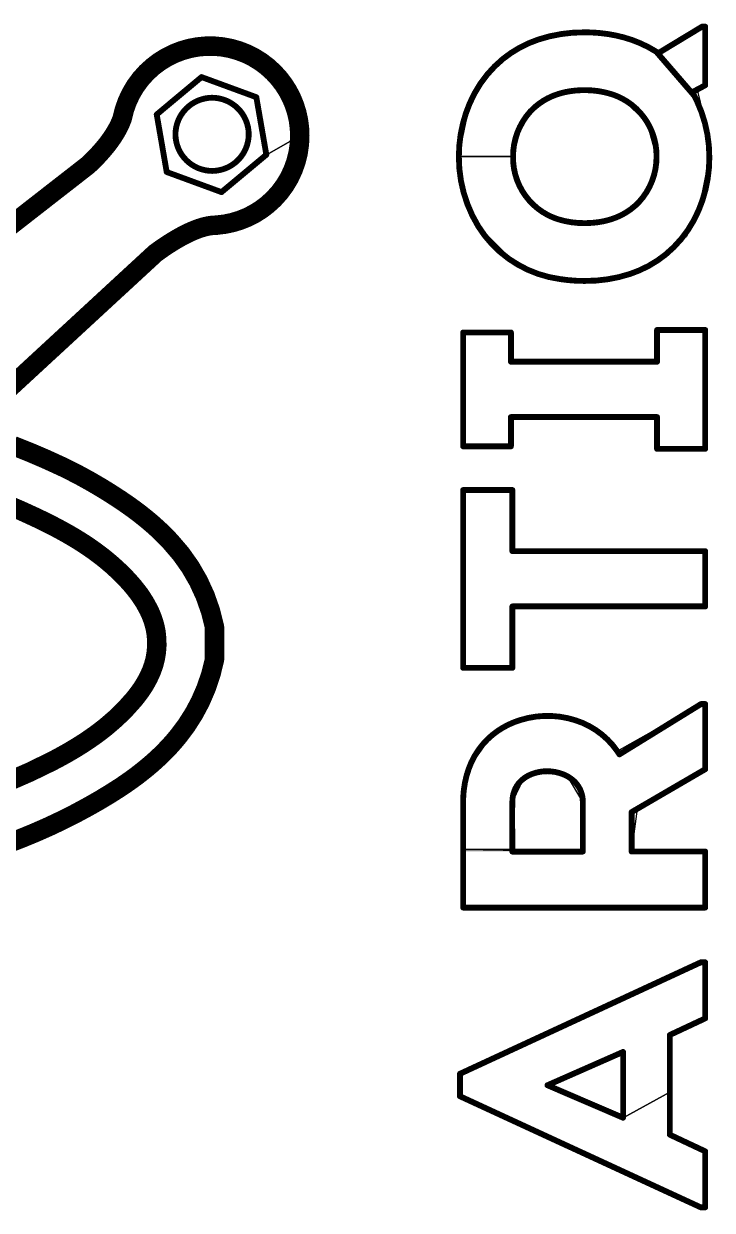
# Model space of a CAD drawing. Header units: millimetres. Extents: x 34 to 168, y 52 to 76.
# Drawn here: x 44.52 to 48.06, y 62.39 to 68.48 of the extents above; entities that cross this region are included whole.
import ezdxf

# ---------------------------------------------------------------- set-up
doc = ezdxf.new("R2010")
doc.units = ezdxf.units.MM
doc.layers.add('TopOverlay', color=2, linetype='Continuous')

msp = doc.modelspace()

# ---------------------------------------------------------------- linework, layer by layer
at = {"layer": 'TopOverlay'}
for p, q in [((47.7743, 68.3354), (48.0255, 68.4642)), ((48.0255, 68.4642), (48.0255, 68.163)), ((45.1877, 68.2584), (45.593, 68.3768)), ((45.593, 68.3768), (45.7454, 68.2498)), ((46.9866, 68.2988), (47.168, 68.3981)), ((47.168, 68.3981), (47.4055, 68.431)), ((47.4055, 68.431), (47.488, 68.431)), ((47.488, 68.431), (47.6032, 68.4098)), ((47.6032, 68.4098), (47.7743, 68.3354)), ((45.1358, 68.1736), (45.1877, 68.2584)), ((46.8876, 68.1998), (46.9866, 68.2988)), ((45.4377, 68.2053), (45.2075, 68.0132)), ((45.7193, 68.102), (45.4377, 68.2053)), ((45.7454, 68.2498), (45.8362, 68.198)), ((45.8362, 68.198), (45.9425, 67.9042)), ((46.8155, 68.0701), (46.8876, 68.1998)), ((45.0171, 67.9611), (45.1358, 68.1736)), ((47.4055, 68.1381), (47.2704, 68.1184)), ((47.5975, 68.0954), (47.4055, 68.1381)), ((48.0255, 68.163), (47.987, 68.1267)), ((45.385, 68.0706), (45.3322, 68.0179)), ((45.454, 68.0992), (45.385, 68.0706)), ((45.4913, 68.0992), (45.454, 68.0992)), ((45.493, 68.0992), (45.4913, 68.0992)), ((45.5303, 68.0992), (45.493, 68.0992)), ((45.493, 68.0992), (45.493, 68.0992)), ((45.5991, 68.0707), (45.5303, 68.0992)), ((45.6518, 68.018), (45.5991, 68.0707)), ((45.7707, 67.8064), (45.7193, 68.102)), ((46.7598, 67.7966), (46.8155, 68.0701)), ((47.2704, 68.1184), (47.1273, 68.029)), ((47.7266, 67.9704), (47.5975, 68.0954)), ((47.987, 68.1267), (48.0568, 67.8412)), ((45.2075, 68.0132), (45.2588, 67.7177)), ((45.3322, 68.0179), (45.3037, 67.9489)), ((45.6803, 67.9491), (45.6518, 68.018)), ((47.1273, 68.029), (47.0689, 67.9169)), ((44.8792, 67.7765), (45.0171, 67.9611)), ((45.3037, 67.9489), (45.3037, 67.9116)), ((45.6803, 67.9119), (45.6803, 67.9491)), ((47.7754, 67.7966), (47.7266, 67.9704)), ((45.3037, 67.9116), (45.3037, 67.9116)), ((45.3037, 67.9116), (45.3037, 67.9104)), ((45.3037, 67.9104), (45.3037, 67.8732)), ((45.6803, 67.9107), (45.6803, 67.9119)), ((45.6803, 67.8734), (45.6803, 67.9107)), ((45.6803, 67.9107), (45.6803, 67.9107)), ((45.9425, 67.9042), (45.7707, 67.8064)), ((45.7707, 67.8064), (45.9425, 67.9042)), ((45.9425, 67.9042), (45.9232, 67.691)), ((47.0689, 67.9169), (47.0383, 67.7966)), ((45.3037, 67.8732), (45.3322, 67.8043)), ((45.6518, 67.8045), (45.6803, 67.8734)), ((48.0568, 67.8412), (47.9916, 67.5206)), ((42.7778, 66.1505), (44.8792, 67.7765)), ((45.3322, 67.8043), (45.3849, 67.7517)), ((45.5403, 67.6144), (45.7707, 67.8064)), ((45.599, 67.7517), (45.6518, 67.8045)), ((46.7868, 67.6148), (46.7598, 67.7966)), ((46.7598, 67.7966), (47.0383, 67.7966)), ((47.0383, 67.7966), (46.7598, 67.7966)), ((47.0383, 67.7966), (47.0689, 67.6656)), ((47.752, 67.6656), (47.7754, 67.7966)), ((45.2588, 67.7177), (45.5403, 67.6144)), ((45.3849, 67.7517), (45.4537, 67.7232)), ((45.4537, 67.7232), (45.4909, 67.7232)), ((45.4909, 67.7232), (45.4909, 67.7232)), ((45.4909, 67.7232), (45.4928, 67.7232)), ((45.4928, 67.7232), (45.5301, 67.7232)), ((45.5301, 67.7232), (45.599, 67.7517)), ((45.9232, 67.691), (45.776, 67.5495)), ((47.0689, 67.6656), (47.117, 67.564)), ((47.6858, 67.5642), (47.752, 67.6656)), ((46.8593, 67.4391), (46.7868, 67.6148)), ((45.776, 67.5495), (45.5166, 67.445)), ((47.117, 67.564), (47.2704, 67.4748)), ((47.5415, 67.4748), (47.6858, 67.5642)), ((47.2704, 67.4748), (47.4776, 67.4602)), ((47.4776, 67.4602), (47.5415, 67.4748)), ((47.9916, 67.5206), (47.9298, 67.3862)), ((45.5166, 67.445), (45.3262, 67.3823)), ((47.0154, 67.2846), (46.8593, 67.4391)), ((45.3262, 67.3823), (45.2, 67.3)), ((47.9298, 67.3862), (47.8216, 67.2935)), ((45.2, 67.3), (43.1289, 65.2777)), ((47.1424, 67.2084), (47.0154, 67.2846)), ((47.8216, 67.2935), (47.6407, 67.1942)), ((47.2845, 67.1629), (47.1424, 67.2084)), ((47.4055, 67.1582), (47.2845, 67.1629)), ((47.6407, 67.1942), (47.4055, 67.1582)), ((47.0273, 66.8936), (46.7819, 66.8936)), ((46.7819, 66.8936), (46.7819, 66.3087)), ((47.0273, 66.7432), (47.0273, 66.8936)), ((48.0255, 66.9064), (47.7781, 66.9064)), ((47.7781, 66.9064), (47.7781, 66.7432)), ((48.0255, 66.2958), (48.0255, 66.9064)), ((47.7781, 66.7432), (47.0273, 66.7432)), ((47.0273, 66.3087), (47.0273, 66.4591)), ((47.0273, 66.4591), (47.7781, 66.4591)), ((47.7781, 66.4591), (47.7781, 66.2958)), ((44.4044, 66.3368), (44.9946, 66.051)), ((46.7819, 66.3087), (47.0273, 66.3087)), ((47.7781, 66.2958), (48.0255, 66.2958)), ((46.7819, 66.0844), (47.0347, 66.0844)), ((46.7819, 65.1711), (46.7819, 66.0844)), ((47.0347, 66.0844), (47.0347, 65.7706)), ((44.8439, 65.8014), (44.375, 66.0344)), ((44.9946, 66.051), (45.2773, 65.8202)), ((45.2773, 65.8202), (45.5042, 65.3814)), ((45.0911, 65.5838), (44.8439, 65.8014)), ((47.0347, 65.7706), (48.0255, 65.7706)), ((48.0255, 65.7706), (48.0255, 65.4866)), ((45.2039, 65.3536), (45.0911, 65.5838)), ((48.0255, 65.4866), (47.0347, 65.4866)), ((47.0347, 65.4866), (47.0347, 65.1711)), ((45.1653, 65.1217), (45.2039, 65.3536)), ((45.5042, 65.3814), (45.5042, 65.2123)), ((45.5042, 65.2123), (45.3898, 64.9478)), ((47.0347, 65.1711), (46.7819, 65.1711)), ((44.9502, 64.871), (45.1653, 65.1217)), ((47.5739, 64.7439), (48.0039, 64.9863)), ((48.0039, 64.9863), (48.0255, 64.9863)), ((48.0255, 64.9863), (48.0255, 64.6514)), ((45.3898, 64.9478), (45.0996, 64.6129)), ((46.9327, 64.8282), (47.0779, 64.9031)), ((47.0779, 64.9031), (47.1932, 64.9234)), ((47.1932, 64.9234), (47.358, 64.9031)), ((47.358, 64.9031), (47.4716, 64.8462)), ((44.6639, 64.6886), (44.9502, 64.871)), ((47.4716, 64.8462), (47.5739, 64.7439)), ((46.7912, 64.627), (46.9327, 64.8282)), ((44.1438, 64.4804), (44.6639, 64.6886)), ((45.0996, 64.6129), (44.6536, 64.356)), ((46.7819, 64.2376), (46.7912, 64.627)), ((47.0927, 64.6034), (47.0347, 64.4842)), ((47.1885, 64.6397), (47.0927, 64.6034)), ((47.3176, 64.6151), (47.1885, 64.6397)), ((47.3965, 64.4837), (47.3176, 64.6151)), ((48.0255, 64.6514), (47.6758, 64.4477)), ((47.0347, 64.4842), (47.0347, 64.2376)), ((47.3965, 64.2284), (47.3965, 64.4837)), ((47.6758, 64.4477), (47.6474, 64.2285)), ((44.6536, 64.356), (43.9483, 64.1216)), ((46.7819, 63.9408), (46.7819, 64.2376)), ((46.7819, 64.2376), (47.3965, 64.2284)), ((47.0347, 64.2376), (46.7819, 64.2376)), ((47.6474, 64.2285), (48.0255, 64.2285)), ((48.0255, 64.2285), (48.0255, 63.9408)), ((48.0255, 63.9408), (46.7819, 63.9408)), ((46.7653, 63.0861), (48.0255, 63.6586)), ((48.0255, 63.6586), (48.0255, 63.3708)), ((48.0255, 63.3708), (47.8437, 63.2856)), ((47.8437, 63.2856), (47.8437, 62.992)), ((47.6037, 63.1986), (47.215, 63.0274)), ((47.6037, 62.8605), (47.6037, 63.1986)), ((46.7653, 62.9709), (46.7653, 63.0861)), ((47.215, 63.0274), (47.6037, 62.8605)), ((48.0255, 62.4003), (46.7653, 62.9709)), ((47.8437, 62.992), (47.6037, 62.8605)), ((47.6037, 62.8605), (47.8437, 62.992)), ((47.8437, 62.992), (47.8437, 62.7734)), ((47.8437, 62.7734), (48.0255, 62.688)), ((48.0255, 62.688), (48.0255, 62.4003))]:
    msp.add_line(p, q, dxfattribs=at)
for points, const_width in [([(47.168, 68.3981, -0.082173), (47.4055, 68.435)], 0.03), ([(47.4055, 68.435, -0.024862), (47.488, 68.431)], 0.03), ([(47.488, 68.431, -0.041128), (47.6038, 68.4099)], 0.03), ([(45.1877, 68.2584, -0.41449), (45.8362, 68.198)], 0.1), ([(46.9866, 68.2988, -0.08923), (47.168, 68.3981)], 0.03), ([(47.6038, 68.4099, -0.076296), (47.7743, 68.3354)], 0.03), ([(46.8155, 68.0701, -0.121713), (46.9866, 68.2988)], 0.03), ([(45.0305, 67.9941, -0.173003), (45.1877, 68.2584)], 0.1), ([(45.8362, 68.198, -0.175954), (45.9425, 67.9042)], 0.1), ([(47.1273, 68.029, -0.130203), (47.2704, 68.1184)], 0.03), ([(47.2704, 68.1184, -0.040287), (47.3339, 68.133)], 0.03), ([(47.3339, 68.133, -0.036986), (47.4055, 68.1381)], 0.03), ([(47.4055, 68.1381, -0.076951), (47.5415, 68.1184)], 0.03), ([(47.5415, 68.1184, -0.042274), (47.5975, 68.0954)], 0.03), ([(45.3037, 67.9104, -0.410323), (45.4913, 68.0992)], 0.03), ([(45.4913, 68.0992, -0.411419), (45.6803, 67.9119)], 0.03), ([(46.7598, 67.7966, -0.10144), (46.8154, 68.0701)], 0.03), ([(47.5975, 68.0954, -0.283151), (47.7754, 67.7966)], 0.03), ([(47.9691, 68.1099, -0.012843), (47.9836, 68.0809)], 0.03), ([(47.9836, 68.0809, -0.10974), (48.0468, 67.7922)], 0.03), ([(45.0171, 67.9611, -0.021259), (45.0004, 67.929)], 0.1), ([(45.0305, 67.9941, -0.02662), (45.0171, 67.9611)], 0.1), ([(47.0383, 67.7966, -0.188409), (47.1273, 68.029)], 0.03), ([(44.9812, 67.898, -0.014013), (44.9604, 67.8687)], 0.1), ([(45.0004, 67.929, -0.017149), (44.9812, 67.898)], 0.1), ([(45.9425, 67.9042, -0.223695), (45.776, 67.5495)], 0.1), ([(44.9389, 67.8415, -0.025003), (44.8792, 67.7765)], 0.1), ([(44.9604, 67.8687, -0.011609), (44.9389, 67.8415)], 0.1), ([(45.4928, 67.7232, -0.41043), (45.3037, 67.9104)], 0.03), ([(45.6803, 67.9119, -0.410932), (45.4928, 67.7232)], 0.03), ([(44.8792, 67.7765, -0.012226), (44.8524, 67.7512)], 0.1), ([(46.8593, 67.4391, -0.139016), (46.7598, 67.7966)], 0.03), ([(47.2149, 67.4978, -0.282047), (47.0383, 67.7966)], 0.03), ([(47.7754, 67.7966, -0.189487), (47.6858, 67.5642)], 0.03), ([(48.0468, 67.7922, -0.101479), (47.9916, 67.5206)], 0.03), ([(45.776, 67.5495, -0.156475), (45.5166, 67.445)], 0.1), ([(47.6858, 67.5642, -0.129767), (47.5415, 67.4748)], 0.03), ([(47.9915, 67.5206, -0.121683), (47.8216, 67.2935)], 0.03), ([(45.3592, 67.3997, -0.014545), (45.3932, 67.4154)], 0.1), ([(45.3932, 67.4154, -0.018725), (45.4275, 67.4286)], 0.1), ([(45.4275, 67.4286, -0.057456), (45.4939, 67.4438)], 0.1), ([(45.4953, 67.4438, -0.007388), (45.4939, 67.4438)], 0.1), ([(45.5134, 67.4446, -0.013295), (45.5169, 67.4447)], 0.1), ([(47.2704, 67.4748, -0.042507), (47.2149, 67.4978)], 0.03), ([(47.4055, 67.4551, -0.07753), (47.2704, 67.4748)], 0.03), ([(47.4776, 67.4602, -0.036709), (47.4055, 67.4551)], 0.03), ([(47.5415, 67.4748, -0.040012), (47.4776, 67.4602)], 0.03), ([(45.2657, 67.3458, -0.007725), (45.2948, 67.364)], 0.1), ([(45.2948, 67.364, -0.009364), (45.3262, 67.3823)], 0.1), ([(45.3262, 67.3823, -0.011553), (45.3592, 67.3997)], 0.1), ([(47.2796, 67.1678, -0.223663), (46.8593, 67.4391)], 0.03), ([(45.2, 67.3, -0.016514), (45.2657, 67.3458)], 0.1), ([(47.8216, 67.2935, -0.08921), (47.6414, 67.1948)], 0.03), ([(47.4055, 67.1582, -0.039292), (47.2796, 67.1678)], 0.03), ([(47.6414, 67.1948, -0.082179), (47.4055, 67.1582)], 0.03), ([(44.4698, 66.3122, -0.018842), (44.7225, 66.2041)], 0.1), ([(44.7225, 66.2041, -0.005194), (44.7618, 66.1849)], 0.1), ([(44.7618, 66.1849, -0.019607), (44.9201, 66.0976)], 0.1), ([(44.9201, 66.0976, -0.007922), (44.9946, 66.051)], 0.1), ([(44.375, 66.0344, -0.017394), (44.5786, 65.9471)], 0.1), ([(44.9946, 66.051, -0.010983), (45.0688, 66.0007)], 0.1), ([(45.0688, 66.0007, -0.014072), (45.1415, 65.9459)], 0.1), ([(44.5786, 65.9471, -0.010145), (44.6835, 65.8953)], 0.1), ([(44.6835, 65.8953, -0.007325), (44.737, 65.8664)], 0.1), ([(45.1415, 65.9459, -0.017214), (45.2114, 65.8859)], 0.1), ([(44.737, 65.8664, -0.008792), (44.7906, 65.8352)], 0.1), ([(44.7906, 65.8352, -0.010254), (44.8439, 65.8014)], 0.1), ([(45.2114, 65.8859, -0.020363), (45.2773, 65.8202)], 0.1), ([(44.8439, 65.8014, -0.011715), (44.8965, 65.7647)], 0.1), ([(44.8965, 65.7647, -0.013166), (44.9479, 65.7248)], 0.1), ([(45.2773, 65.8202, -0.140409), (45.5042, 65.3814)], 0.1), ([(44.9479, 65.7249, -0.03056), (45.0456, 65.6347)], 0.1), ([(45.0457, 65.6347, -0.017197), (45.0911, 65.5838)], 0.1), ([(45.0911, 65.5838, -0.059717), (45.1664, 65.4694)], 0.1), ([(45.1664, 65.4694, -0.035614), (45.1899, 65.4117)], 0.1), ([(45.1899, 65.4117, -0.038725), (45.2039, 65.3536)], 0.1), ([(45.2039, 65.3536, -0.159259), (45.1653, 65.1217)], 0.1), ([(45.5042, 65.2123, -0.06183), (45.4315, 64.9975)], 0.1), ([(45.1653, 65.1217, -0.03166), (45.132, 65.0643)], 0.1), ([(45.132, 65.0643, -0.027736), (45.0892, 65.0075)], 0.1), ([(45.0892, 65.0075, -0.047115), (44.9502, 64.871)], 0.1), ([(45.4315, 64.9975, -0.056866), (45.319, 64.8205)], 0.1), ([(44.9502, 64.871, -0.020439), (44.8661, 64.808)], 0.1), ([(46.9327, 64.8272, -0.098514), (47.0779, 64.9038)], 0.03), ([(47.0779, 64.9038, -0.153363), (47.358, 64.9021)], 0.03), ([(47.358, 64.9021, -0.167062), (47.5739, 64.7429)], 0.03), ([(44.8661, 64.808, -0.009188), (44.82, 64.7774)], 0.1), ([(45.319, 64.8205, -0.024304), (45.2512, 64.7444)], 0.1), ([(46.8112, 64.6544, -0.134946), (46.9327, 64.8272)], 0.03), ([(44.771, 64.7474, -0.007747), (44.719, 64.7178)], 0.1), ([(44.82, 64.7774, -0.008468), (44.771, 64.7474)], 0.1), ([(45.2512, 64.7444, -0.021054), (45.1776, 64.6754)], 0.1), ([(44.6639, 64.6886, -0.030791), (44.33, 64.5429)], 0.1), ([(44.719, 64.7178, -0.007042), (44.6639, 64.6886)], 0.1), ([(45.1776, 64.6754, -0.017708), (45.0996, 64.6129)], 0.1), ([(45.0996, 64.6129, -0.014408), (45.0184, 64.556)], 0.1), ([(46.7853, 64.5433, -0.059848), (46.8112, 64.6544)], 0.03), ([(45.0184, 64.556, -0.019255), (44.8524, 64.4563)], 0.1), ([(47.0455, 64.5411, -0.138672), (47.0927, 64.6024)], 0.03), ([(47.0927, 64.6024, -0.038316), (47.1143, 64.6162)], 0.03), ([(47.1143, 64.6162, -0.03453), (47.1379, 64.6268)], 0.03), ([(47.1379, 64.6268, -0.061061), (47.1885, 64.6387)], 0.03), ([(47.1885, 64.6387, -0.028782), (47.2143, 64.6401)], 0.03), ([(47.2143, 64.6401, -0.091249), (47.2936, 64.6253)], 0.03), ([(47.2936, 64.6253, -0.034206), (47.3176, 64.6141)], 0.03), ([(47.3176, 64.6141, -0.037523), (47.3394, 64.5997)], 0.03), ([(47.3394, 64.5997, -0.04135), (47.3585, 64.5823)], 0.03), ([(47.3585, 64.5823, -0.193784), (47.3965, 64.4827)], 0.03), ([(46.7819, 64.4826, -0.027406), (46.7853, 64.5433)], 0.03), ([(47.0347, 64.4832, -0.09313), (47.0455, 64.5411)], 0.03), ([(44.8524, 64.4563, -0.019407), (44.6536, 64.356)], 0.1), ([(44.6536, 64.356, -0.018459), (44.4395, 64.2678)], 0.1)]:
    msp.add_lwpolyline(points, format="xyb", dxfattribs=dict(at, const_width=const_width))
for points, const_width in [([(47.398, 68.435, 1), (47.413, 68.435, 1)], 0.015), ([(47.398, 68.435, 1), (47.413, 68.435, 1)], 0.015), ([(47.4805, 68.431, 1), (47.4955, 68.431, 1)], 0.015), ([(47.4805, 68.431, 1), (47.4955, 68.431, 1)], 0.015), ([(48.0018, 68.4642, 1), (48.0168, 68.4642, 1)], 0.015), ([(48.0018, 68.4642, 1), (48.0168, 68.4642, 1)], 0.015), ([(48.018, 68.4642, 1), (48.033, 68.4642, 1)], 0.015), ([(48.018, 68.4642, 1), (48.033, 68.4642, 1)], 0.015), ([(47.1605, 68.3981, 1), (47.1755, 68.3981, 1)], 0.015), ([(47.1605, 68.3981, 1), (47.1755, 68.3981, 1)], 0.015), ([(47.5963, 68.4099, 1), (47.6113, 68.4099, 1)], 0.015), ([(47.5963, 68.4099, 1), (47.6113, 68.4099, 1)], 0.015), ([(46.9791, 68.2988, 1), (46.9941, 68.2988, 1)], 0.015), ([(46.9791, 68.2988, 1), (46.9941, 68.2988, 1)], 0.015), ([(47.7668, 68.3354, 1), (47.7818, 68.3354, 1)], 0.015), ([(47.7668, 68.3354, 1), (47.7818, 68.3354, 1)], 0.015), ([(47.7668, 68.3354, 1), (47.7818, 68.3354, 1)], 0.015), ([(47.7776, 68.3286, 1), (47.7926, 68.3286, 1)], 0.015), ([(47.7776, 68.3286, 1), (47.7926, 68.3286, 1)], 0.015), ([(45.1627, 68.2584, 1), (45.2127, 68.2584, 1)], 0.05), ([(45.1627, 68.2584, 1), (45.2127, 68.2584, 1)], 0.05), ([(45.4302, 68.2053, 1), (45.4452, 68.2053, 1)], 0.015), ([(45.4302, 68.2053, 1), (45.4452, 68.2053, 1)], 0.015), ([(45.8112, 68.198, 1), (45.8612, 68.198, 1)], 0.05), ([(45.8112, 68.198, 1), (45.8612, 68.198, 1)], 0.05), ([(47.2629, 68.1184, 1), (47.2779, 68.1184, 1)], 0.015), ([(47.2629, 68.1184, 1), (47.2779, 68.1184, 1)], 0.015), ([(47.3264, 68.133, 1), (47.3414, 68.133, 1)], 0.015), ([(47.3264, 68.133, 1), (47.3414, 68.133, 1)], 0.015), ([(47.398, 68.1381, 1), (47.413, 68.1381, 1)], 0.015), ([(47.398, 68.1381, 1), (47.413, 68.1381, 1)], 0.015), ([(47.534, 68.1184, 1), (47.549, 68.1184, 1)], 0.015), ([(47.534, 68.1184, 1), (47.549, 68.1184, 1)], 0.015), ([(47.9521, 68.128, 1), (47.9671, 68.128, 1)], 0.015), ([(47.9521, 68.128, 1), (47.9671, 68.128, 1)], 0.015), ([(48.018, 68.163, 1), (48.033, 68.163, 1)], 0.015), ([(48.018, 68.163, 1), (48.033, 68.163, 1)], 0.015), ([(45.4838, 68.0992, 1), (45.4988, 68.0992, 1)], 0.015), ([(45.4838, 68.0992, 1), (45.4988, 68.0992, 1)], 0.015), ([(45.7118, 68.102, 1), (45.7268, 68.102, 1)], 0.015), ([(45.7118, 68.102, 1), (45.7268, 68.102, 1)], 0.015), ([(46.8079, 68.0701, 1), (46.8229, 68.0701, 1)], 0.015), ([(46.808, 68.0701, 1), (46.823, 68.0701, 1)], 0.015), ([(47.59, 68.0954, 1), (47.605, 68.0954, 1)], 0.015), ([(47.59, 68.0954, 1), (47.605, 68.0954, 1)], 0.015), ([(47.9616, 68.1099, 1), (47.9766, 68.1099, 1)], 0.015), ([(47.9616, 68.1099, 1), (47.9766, 68.1099, 1)], 0.015), ([(47.9616, 68.1099, 1), (47.9766, 68.1099, 1)], 0.015), ([(47.9761, 68.0809, 1), (47.9911, 68.0809, 1)], 0.015), ([(47.9761, 68.0809, 1), (47.9911, 68.0809, 1)], 0.015), ([(44.9921, 67.9611, 1), (45.0421, 67.9611, 1)], 0.05), ([(44.9921, 67.9611, 1), (45.0421, 67.9611, 1)], 0.05), ([(45.0055, 67.9941, 1), (45.0555, 67.9941, 1)], 0.05), ([(45.0055, 67.9941, 1), (45.0555, 67.9941, 1)], 0.05), ([(45.2, 68.0132, 1), (45.215, 68.0132, 1)], 0.015), ([(45.2, 68.0132, 1), (45.215, 68.0132, 1)], 0.015), ([(47.1198, 68.029, 1), (47.1348, 68.029, 1)], 0.015), ([(47.1198, 68.029, 1), (47.1348, 68.029, 1)], 0.015), ([(44.9562, 67.898, 1), (45.0062, 67.898, 1)], 0.05), ([(44.9562, 67.898, 1), (45.0062, 67.898, 1)], 0.05), ([(44.9754, 67.929, 1), (45.0254, 67.929, 1)], 0.05), ([(44.9754, 67.929, 1), (45.0254, 67.929, 1)], 0.05), ([(45.9175, 67.9042, 1), (45.9675, 67.9042, 1)], 0.05), ([(45.9175, 67.9042, 1), (45.9675, 67.9042, 1)], 0.05), ([(44.9139, 67.8415, 1), (44.9639, 67.8415, 1)], 0.05), ([(44.9139, 67.8415, 1), (44.9639, 67.8415, 1)], 0.05), ([(44.9354, 67.8687, 1), (44.9854, 67.8687, 1)], 0.05), ([(44.9354, 67.8687, 1), (44.9854, 67.8687, 1)], 0.05), ([(45.2962, 67.9104, 1), (45.3112, 67.9104, 1)], 0.015), ([(45.2962, 67.9104, 1), (45.3112, 67.9104, 1)], 0.015), ([(45.6728, 67.9119, 1), (45.6878, 67.9119, 1)], 0.015), ([(45.6728, 67.9119, 1), (45.6878, 67.9119, 1)], 0.015), ([(44.8542, 67.7765, 1), (44.9042, 67.7765, 1)], 0.05), ([(44.8542, 67.7765, 1), (44.9042, 67.7765, 1)], 0.05), ([(44.8274, 67.7512, 1), (44.8773, 67.7512, 1)], 0.05), ([(44.8274, 67.7512, 1), (44.8774, 67.7512, 1)], 0.05), ([(45.7632, 67.8064, 1), (45.7782, 67.8064, 1)], 0.015), ([(45.7632, 67.8064, 1), (45.7782, 67.8064, 1)], 0.015), ([(46.7523, 67.7966, 1), (46.7673, 67.7966, 1)], 0.015), ([(46.7523, 67.7966, 1), (46.7673, 67.7966, 1)], 0.015), ([(47.0308, 67.7966, 1), (47.0458, 67.7966, 1)], 0.015), ([(47.0308, 67.7966, 1), (47.0458, 67.7966, 1)], 0.015), ([(47.7679, 67.7966, 1), (47.7829, 67.7966, 1)], 0.015), ([(47.7679, 67.7966, 1), (47.7829, 67.7966, 1)], 0.015), ([(48.0393, 67.7922, 1), (48.0543, 67.7922, 1)], 0.015), ([(48.0393, 67.7922, 1), (48.0543, 67.7922, 1)], 0.015), ([(45.2513, 67.7177, 1), (45.2663, 67.7177, 1)], 0.015), ([(45.2513, 67.7177, 1), (45.2663, 67.7177, 1)], 0.015), ([(45.4853, 67.7232, 1), (45.5003, 67.7232, 1)], 0.015), ([(45.4853, 67.7232, 1), (45.5003, 67.7232, 1)], 0.015), ([(44.601, 67.5749, 1), (44.651, 67.5749, 1)], 0.05), ([(44.601, 67.5749, 1), (44.651, 67.5749, 1)], 0.05), ([(45.5328, 67.6144, 1), (45.5478, 67.6144, 1)], 0.015), ([(45.5328, 67.6144, 1), (45.5478, 67.6144, 1)], 0.015), ([(45.751, 67.5495, 1), (45.801, 67.5495, 1)], 0.05), ([(45.751, 67.5495, 1), (45.801, 67.5495, 1)], 0.05), ([(47.6783, 67.5642, 1), (47.6933, 67.5642, 1)], 0.015), ([(47.6783, 67.5642, 1), (47.6933, 67.5642, 1)], 0.015), ([(47.984, 67.5206, 1), (47.9991, 67.5206, 1)], 0.015), ([(47.9841, 67.5206, 1), (47.9991, 67.5206, 1)], 0.015), ([(45.3682, 67.4154, 1), (45.4182, 67.4154, 1)], 0.05), ([(45.3682, 67.4154, 1), (45.4182, 67.4154, 1)], 0.05), ([(45.4025, 67.4286, 1), (45.4525, 67.4286, 1)], 0.05), ([(45.4025, 67.4286, 1), (45.4525, 67.4286, 1)], 0.05), ([(45.4689, 67.4438, 1), (45.5189, 67.4438, 1)], 0.05), ([(45.4689, 67.4438, 1), (45.5189, 67.4438, 1)], 0.05), ([(45.4703, 67.4438, 1), (45.5203, 67.4438, 1)], 0.05), ([(45.4703, 67.4438, 1), (45.5203, 67.4438, 1)], 0.05), ([(45.4723, 67.4439, 1), (45.5223, 67.4439, 1)], 0.05), ([(45.4723, 67.4439, 1), (45.5223, 67.4439, 1)], 0.05), ([(45.4748, 67.444, 1), (45.5248, 67.444, 1)], 0.05), ([(45.4748, 67.444, 1), (45.5248, 67.444, 1)], 0.05), ([(45.4775, 67.4441, 1), (45.5275, 67.4441, 1)], 0.05), ([(45.4775, 67.4441, 1), (45.5275, 67.4441, 1)], 0.05), ([(45.4804, 67.4443, 1), (45.5304, 67.4443, 1)], 0.05), ([(45.4804, 67.4443, 1), (45.5304, 67.4443, 1)], 0.05), ([(45.4832, 67.4444, 1), (45.5332, 67.4444, 1)], 0.05), ([(45.4832, 67.4444, 1), (45.5332, 67.4444, 1)], 0.05), ([(45.486, 67.4445, 1), (45.536, 67.4445, 1)], 0.05), ([(45.486, 67.4445, 1), (45.536, 67.4445, 1)], 0.05), ([(45.4884, 67.4446, 1), (45.5384, 67.4446, 1)], 0.05), ([(45.4884, 67.4446, 1), (45.5384, 67.4446, 1)], 0.05), ([(45.4916, 67.445, 1), (45.5416, 67.445, 1)], 0.05), ([(45.4916, 67.445, 1), (45.5416, 67.445, 1)], 0.05), ([(45.4919, 67.4447, 1), (45.5419, 67.4447, 1)], 0.05), ([(45.4919, 67.4447, 1), (45.5419, 67.4447, 1)], 0.05), ([(47.2074, 67.4978, 1), (47.2224, 67.4978, 1)], 0.015), ([(47.2074, 67.4978, 1), (47.2224, 67.4978, 1)], 0.015), ([(47.2629, 67.4748, 1), (47.2779, 67.4748, 1)], 0.015), ([(47.2629, 67.4748, 1), (47.2779, 67.4748, 1)], 0.015), ([(47.398, 67.4551, 1), (47.413, 67.4551, 1)], 0.015), ([(47.398, 67.4551, 1), (47.413, 67.4551, 1)], 0.015), ([(47.4701, 67.4602, 1), (47.4851, 67.4602, 1)], 0.015), ([(47.4701, 67.4602, 1), (47.4851, 67.4602, 1)], 0.015), ([(47.534, 67.4748, 1), (47.549, 67.4748, 1)], 0.015), ([(47.534, 67.4748, 1), (47.549, 67.4748, 1)], 0.015), ([(45.2698, 67.364, 1), (45.3198, 67.364, 1)], 0.05), ([(45.2698, 67.364, 1), (45.3198, 67.364, 1)], 0.05), ([(45.3012, 67.3823, 1), (45.3512, 67.3823, 1)], 0.05), ([(45.3012, 67.3823, 1), (45.3512, 67.3823, 1)], 0.05), ([(45.3342, 67.3997, 1), (45.3842, 67.3997, 1)], 0.05), ([(45.3342, 67.3997, 1), (45.3842, 67.3997, 1)], 0.05), ([(46.8518, 67.4391, 1), (46.8668, 67.4391, 1)], 0.015), ([(46.8518, 67.4391, 1), (46.8668, 67.4391, 1)], 0.015), ([(45.175, 67.3, 1), (45.225, 67.3, 1)], 0.05), ([(45.175, 67.3, 1), (45.225, 67.3, 1)], 0.05), ([(45.2407, 67.3458, 1), (45.2907, 67.3458, 1)], 0.05), ([(45.2407, 67.3458, 1), (45.2907, 67.3458, 1)], 0.05), ([(47.8141, 67.2935, 1), (47.8291, 67.2935, 1)], 0.015), ([(47.8141, 67.2935, 1), (47.8291, 67.2935, 1)], 0.015), ([(47.2721, 67.1678, 1), (47.2871, 67.1678, 1)], 0.015), ([(47.2721, 67.1678, 1), (47.2871, 67.1678, 1)], 0.015), ([(47.398, 67.1582, 1), (47.413, 67.1582, 1)], 0.015), ([(47.398, 67.1582, 1), (47.413, 67.1582, 1)], 0.015), ([(47.6339, 67.1948, 1), (47.6489, 67.1948, 1)], 0.015), ([(47.6339, 67.1948, 1), (47.6489, 67.1948, 1)], 0.015), ([(47.7706, 66.9064, 1), (47.7856, 66.9064, 1)], 0.015), ([(47.7706, 66.9064, 1), (47.7856, 66.9064, 1)], 0.015), ([(48.018, 66.9064, 1), (48.033, 66.9064, 1)], 0.015), ([(48.018, 66.9064, 1), (48.033, 66.9064, 1)], 0.015), ([(46.7744, 66.8936, 1), (46.7894, 66.8936, 1)], 0.015), ([(46.7744, 66.8936, 1), (46.7894, 66.8936, 1)], 0.015), ([(47.0198, 66.8936, 1), (47.0348, 66.8936, 1)], 0.015), ([(47.0198, 66.8936, 1), (47.0348, 66.8936, 1)], 0.015), ([(47.0198, 66.7432, 1), (47.0348, 66.7432, 1)], 0.015), ([(47.0198, 66.7432, 1), (47.0348, 66.7432, 1)], 0.015), ([(47.7706, 66.7432, 1), (47.7856, 66.7432, 1)], 0.015), ([(47.7706, 66.7432, 1), (47.7856, 66.7432, 1)], 0.015), ([(47.0198, 66.4591, 1), (47.0348, 66.4591, 1)], 0.015), ([(47.0198, 66.4591, 1), (47.0348, 66.4591, 1)], 0.015), ([(47.7706, 66.4591, 1), (47.7856, 66.4591, 1)], 0.015), ([(47.7706, 66.4591, 1), (47.7856, 66.4591, 1)], 0.015), ([(46.7744, 66.3087, 1), (46.7894, 66.3087, 1)], 0.015), ([(46.7744, 66.3087, 1), (46.7894, 66.3087, 1)], 0.015), ([(47.0198, 66.3087, 1), (47.0348, 66.3087, 1)], 0.015), ([(47.0198, 66.3087, 1), (47.0348, 66.3087, 1)], 0.015), ([(47.7706, 66.2958, 1), (47.7856, 66.2958, 1)], 0.015), ([(47.7706, 66.2958, 1), (47.7856, 66.2958, 1)], 0.015), ([(48.018, 66.2958, 1), (48.033, 66.2958, 1)], 0.015), ([(48.018, 66.2958, 1), (48.033, 66.2958, 1)], 0.015), ([(44.6975, 66.2041, 1), (44.7475, 66.2041, 1)], 0.05), ([(44.6975, 66.2041, 1), (44.7475, 66.2041, 1)], 0.05), ([(44.7368, 66.1849, 1), (44.7868, 66.1849, 1)], 0.05), ([(44.7368, 66.1849, 1), (44.7868, 66.1849, 1)], 0.05), ([(44.8951, 66.0976, 1), (44.9451, 66.0976, 1)], 0.05), ([(44.8951, 66.0976, 1), (44.9451, 66.0976, 1)], 0.05), ([(44.9696, 66.051, 1), (45.0196, 66.051, 1)], 0.05), ([(44.9696, 66.051, 1), (45.0196, 66.051, 1)], 0.05), ([(46.7744, 66.0844, 1), (46.7894, 66.0844, 1)], 0.015), ([(46.7744, 66.0844, 1), (46.7894, 66.0844, 1)], 0.015), ([(47.0272, 66.0844, 1), (47.0422, 66.0844, 1)], 0.015), ([(47.0272, 66.0844, 1), (47.0422, 66.0844, 1)], 0.015), ([(45.0438, 66.0007, 1), (45.0938, 66.0007, 1)], 0.05), ([(45.0438, 66.0007, 1), (45.0938, 66.0007, 1)], 0.05), ([(44.5536, 65.9471, 1), (44.6036, 65.9471, 1)], 0.05), ([(44.5536, 65.9471, 1), (44.6036, 65.9471, 1)], 0.05), ([(44.6585, 65.8953, 1), (44.7085, 65.8953, 1)], 0.05), ([(44.6585, 65.8953, 1), (44.7085, 65.8953, 1)], 0.05), ([(45.1165, 65.9459, 1), (45.1665, 65.9459, 1)], 0.05), ([(45.1165, 65.9459, 1), (45.1665, 65.9459, 1)], 0.05), ([(44.712, 65.8664, 1), (44.762, 65.8664, 1)], 0.05), ([(44.712, 65.8664, 1), (44.762, 65.8664, 1)], 0.05), ([(44.7656, 65.8352, 1), (44.8156, 65.8352, 1)], 0.05), ([(44.7656, 65.8352, 1), (44.8156, 65.8352, 1)], 0.05), ([(45.1864, 65.8859, 1), (45.2364, 65.8859, 1)], 0.05), ([(45.1864, 65.8859, 1), (45.2364, 65.8859, 1)], 0.05), ([(44.8189, 65.8014, 1), (44.8689, 65.8014, 1)], 0.05), ([(44.8189, 65.8014, 1), (44.8689, 65.8014, 1)], 0.05), ([(44.8715, 65.7647, 1), (44.9215, 65.7647, 1)], 0.05), ([(44.8715, 65.7647, 1), (44.9215, 65.7647, 1)], 0.05), ([(45.2523, 65.8202, 1), (45.3023, 65.8202, 1)], 0.05), ([(45.2523, 65.8202, 1), (45.3023, 65.8202, 1)], 0.05), ([(44.9229, 65.7249, 1), (44.9729, 65.7249, 1)], 0.05), ([(44.9229, 65.7248, 1), (44.9729, 65.7248, 1)], 0.05), ([(47.0272, 65.7706, 1), (47.0422, 65.7706, 1)], 0.015), ([(47.0272, 65.7706, 1), (47.0422, 65.7706, 1)], 0.015), ([(48.018, 65.7706, 1), (48.033, 65.7706, 1)], 0.015), ([(48.018, 65.7706, 1), (48.033, 65.7706, 1)], 0.015), ([(45.0206, 65.6347, 1), (45.0706, 65.6347, 1)], 0.05), ([(45.0207, 65.6347, 1), (45.0706, 65.6347, 1)], 0.05), ([(45.0661, 65.5838, 1), (45.1161, 65.5838, 1)], 0.05), ([(45.0661, 65.5838, 1), (45.1161, 65.5838, 1)], 0.05), ([(45.1414, 65.4694, 1), (45.1914, 65.4694, 1)], 0.05), ([(45.1414, 65.4694, 1), (45.1914, 65.4694, 1)], 0.05), ([(45.1649, 65.4117, 1), (45.2149, 65.4117, 1)], 0.05), ([(45.1649, 65.4117, 1), (45.2149, 65.4117, 1)], 0.05), ([(47.0272, 65.4866, 1), (47.0422, 65.4866, 1)], 0.015), ([(47.0272, 65.4866, 1), (47.0422, 65.4866, 1)], 0.015), ([(48.018, 65.4866, 1), (48.033, 65.4866, 1)], 0.015), ([(48.018, 65.4866, 1), (48.033, 65.4866, 1)], 0.015), ([(45.1789, 65.3536, 1), (45.2289, 65.3536, 1)], 0.05), ([(45.1789, 65.3536, 1), (45.2289, 65.3536, 1)], 0.05), ([(45.4792, 65.3814, 1), (45.5292, 65.3814, 1)], 0.05), ([(45.4792, 65.3814, 1), (45.5292, 65.3814, 1)], 0.05), ([(45.4792, 65.3814, 1), (45.5292, 65.3814, 1)], 0.05), ([(45.4792, 65.2123, 1), (45.5292, 65.2123, 1)], 0.05), ([(45.4792, 65.2123, 1), (45.5292, 65.2123, 1)], 0.05), ([(45.4792, 65.2123, 1), (45.5292, 65.2123, 1)], 0.05), ([(45.1403, 65.1217, 1), (45.1903, 65.1217, 1)], 0.05), ([(45.1403, 65.1217, 1), (45.1903, 65.1217, 1)], 0.05), ([(46.7744, 65.1711, 1), (46.7894, 65.1711, 1)], 0.015), ([(46.7744, 65.1711, 1), (46.7894, 65.1711, 1)], 0.015), ([(47.0272, 65.1711, 1), (47.0422, 65.1711, 1)], 0.015), ([(47.0272, 65.1711, 1), (47.0422, 65.1711, 1)], 0.015), ([(45.107, 65.0643, 1), (45.157, 65.0643, 1)], 0.05), ([(45.107, 65.0643, 1), (45.157, 65.0643, 1)], 0.05), ([(45.0642, 65.0075, 1), (45.1142, 65.0075, 1)], 0.05), ([(45.0642, 65.0075, 1), (45.1142, 65.0075, 1)], 0.05), ([(45.4065, 64.9975, 1), (45.4565, 64.9975, 1)], 0.05), ([(45.4065, 64.9975, 1), (45.4565, 64.9975, 1)], 0.05), ([(47.9964, 64.9852, 1), (48.0114, 64.9852, 1)], 0.015), ([(47.9964, 64.9852, 1), (48.0114, 64.9852, 1)], 0.015), ([(48.018, 64.9852, 1), (48.033, 64.9852, 1)], 0.015), ([(48.018, 64.9852, 1), (48.033, 64.9852, 1)], 0.015), ([(44.9252, 64.871, 1), (44.9752, 64.871, 1)], 0.05), ([(44.9252, 64.871, 1), (44.9752, 64.871, 1)], 0.05), ([(47.0704, 64.9038, 1), (47.0854, 64.9038, 1)], 0.015), ([(47.0704, 64.9038, 1), (47.0854, 64.9038, 1)], 0.015), ([(47.3505, 64.9021, 1), (47.3655, 64.9021, 1)], 0.015), ([(47.3505, 64.9021, 1), (47.3655, 64.9021, 1)], 0.015), ([(44.8411, 64.808, 1), (44.8911, 64.808, 1)], 0.05), ([(44.8411, 64.808, 1), (44.8911, 64.808, 1)], 0.05), ([(45.294, 64.8205, 1), (45.344, 64.8205, 1)], 0.05), ([(45.294, 64.8205, 1), (45.344, 64.8205, 1)], 0.05), ([(46.9252, 64.8272, 1), (46.9402, 64.8272, 1)], 0.015), ([(46.9252, 64.8272, 1), (46.9402, 64.8272, 1)], 0.015), ([(44.746, 64.7474, 1), (44.796, 64.7474, 1)], 0.05), ([(44.746, 64.7474, 1), (44.796, 64.7474, 1)], 0.05), ([(44.795, 64.7774, 1), (44.845, 64.7774, 1)], 0.05), ([(44.795, 64.7774, 1), (44.845, 64.7774, 1)], 0.05), ([(45.2262, 64.7444, 1), (45.2762, 64.7444, 1)], 0.05), ([(45.2262, 64.7444, 1), (45.2762, 64.7444, 1)], 0.05), ([(44.6389, 64.6886, 1), (44.6889, 64.6886, 1)], 0.05), ([(44.6389, 64.6886, 1), (44.6889, 64.6886, 1)], 0.05), ([(44.694, 64.7178, 1), (44.744, 64.7178, 1)], 0.05), ([(44.694, 64.7178, 1), (44.744, 64.7178, 1)], 0.05), ([(45.1527, 64.6754, 1), (45.2026, 64.6754, 1)], 0.05), ([(45.1527, 64.6754, 1), (45.2026, 64.6754, 1)], 0.05), ([(47.5664, 64.7429, 1), (47.5814, 64.7429, 1)], 0.015), ([(47.5664, 64.7429, 1), (47.5814, 64.7429, 1)], 0.015), ([(47.5773, 64.7267, 1), (47.5923, 64.7267, 1)], 0.015), ([(47.5773, 64.7267, 1), (47.5923, 64.7267, 1)], 0.015), ([(45.0746, 64.6129, 1), (45.1246, 64.6129, 1)], 0.05), ([(45.0746, 64.6129, 1), (45.1246, 64.6129, 1)], 0.05), ([(46.8037, 64.6544, 1), (46.8187, 64.6544, 1)], 0.015), ([(46.8037, 64.6544, 1), (46.8187, 64.6544, 1)], 0.015), ([(48.018, 64.6504, 1), (48.033, 64.6504, 1)], 0.015), ([(48.018, 64.6504, 1), (48.033, 64.6504, 1)], 0.015), ([(44.9934, 64.556, 1), (45.0434, 64.556, 1)], 0.05), ([(44.9934, 64.556, 1), (45.0434, 64.556, 1)], 0.05), ([(47.0852, 64.6024, 1), (47.1002, 64.6024, 1)], 0.015), ([(47.0852, 64.6024, 1), (47.1002, 64.6024, 1)], 0.015), ([(47.1068, 64.6162, 1), (47.1218, 64.6162, 1)], 0.015), ([(47.1068, 64.6162, 1), (47.1218, 64.6162, 1)], 0.015), ([(47.1304, 64.6268, 1), (47.1454, 64.6268, 1)], 0.015), ([(47.1304, 64.6268, 1), (47.1454, 64.6268, 1)], 0.015), ([(47.181, 64.6387, 1), (47.196, 64.6387, 1)], 0.015), ([(47.181, 64.6387, 1), (47.196, 64.6387, 1)], 0.015), ([(47.2068, 64.6401, 1), (47.2218, 64.6401, 1)], 0.015), ([(47.2068, 64.6401, 1), (47.2218, 64.6401, 1)], 0.015), ([(47.2861, 64.6253, 1), (47.3011, 64.6253, 1)], 0.015), ([(47.2861, 64.6253, 1), (47.3011, 64.6253, 1)], 0.015), ([(47.3101, 64.6141, 1), (47.3251, 64.6141, 1)], 0.015), ([(47.3101, 64.6141, 1), (47.3251, 64.6141, 1)], 0.015), ([(47.3319, 64.5997, 1), (47.3469, 64.5997, 1)], 0.015), ([(47.3319, 64.5997, 1), (47.3469, 64.5997, 1)], 0.015), ([(47.351, 64.5823, 1), (47.366, 64.5823, 1)], 0.015), ([(47.351, 64.5823, 1), (47.366, 64.5823, 1)], 0.015), ([(46.7778, 64.5433, 1), (46.7928, 64.5433, 1)], 0.015), ([(46.7778, 64.5433, 1), (46.7928, 64.5433, 1)], 0.015), ([(47.038, 64.5411, 1), (47.053, 64.5411, 1)], 0.015), ([(47.038, 64.5411, 1), (47.053, 64.5411, 1)], 0.015), ([(44.8274, 64.4563, 1), (44.8773, 64.4563, 1)], 0.05), ([(44.8274, 64.4563, 1), (44.8773, 64.4563, 1)], 0.05), ([(46.7744, 64.4826, 1), (46.7894, 64.4826, 1)], 0.015), ([(46.7744, 64.4826, 1), (46.7894, 64.4826, 1)], 0.015), ([(47.0268, 64.4676, 1), (47.0418, 64.4676, 1)], 0.015), ([(47.0268, 64.4676, 1), (47.0418, 64.4676, 1)], 0.015), ([(47.0272, 64.4832, 1), (47.0422, 64.4832, 1)], 0.015), ([(47.0272, 64.4832, 1), (47.0422, 64.4832, 1)], 0.015), ([(47.389, 64.4827, 1), (47.404, 64.4827, 1)], 0.015), ([(47.389, 64.4827, 1), (47.404, 64.4827, 1)], 0.015), ([(47.0263, 64.4205, 1), (47.0413, 64.4205, 1)], 0.015), ([(47.0263, 64.4205, 1), (47.0413, 64.4205, 1)], 0.015), ([(47.0263, 64.4047, 1), (47.0413, 64.4047, 1)], 0.015), ([(47.0263, 64.4047, 1), (47.0413, 64.4047, 1)], 0.015), ([(47.0264, 64.4363, 1), (47.0414, 64.4363, 1)], 0.015), ([(47.0264, 64.4363, 1), (47.0414, 64.4363, 1)], 0.015), ([(47.0266, 64.452, 1), (47.0416, 64.452, 1)], 0.015), ([(47.0266, 64.452, 1), (47.0416, 64.452, 1)], 0.015), ([(47.6399, 64.4302, 1), (47.6549, 64.4302, 1)], 0.015), ([(47.6399, 64.4302, 1), (47.6549, 64.4302, 1)], 0.015), ([(44.6286, 64.356, 1), (44.6786, 64.356, 1)], 0.05), ([(44.6286, 64.356, 1), (44.6786, 64.356, 1)], 0.05), ([(47.0263, 64.3888, 1), (47.0413, 64.3888, 1)], 0.015), ([(47.0263, 64.3888, 1), (47.0413, 64.3888, 1)], 0.015), ([(47.0264, 64.3729, 1), (47.0414, 64.3729, 1)], 0.015), ([(47.0264, 64.3729, 1), (47.0414, 64.3729, 1)], 0.015), ([(47.0265, 64.357, 1), (47.0415, 64.357, 1)], 0.015), ([(47.0265, 64.357, 1), (47.0415, 64.357, 1)], 0.015), ([(47.0268, 64.3252, 1), (47.0418, 64.3252, 1)], 0.015), ([(47.0268, 64.3252, 1), (47.0418, 64.3252, 1)], 0.015), ([(47.0268, 64.3174, 1), (47.0418, 64.3174, 1)], 0.015), ([(47.0268, 64.3174, 1), (47.0418, 64.3174, 1)], 0.015), ([(47.0269, 64.3097, 1), (47.0419, 64.3097, 1)], 0.015), ([(47.0269, 64.3097, 1), (47.0419, 64.3097, 1)], 0.015), ([(47.0269, 64.3019, 1), (47.0419, 64.3019, 1)], 0.015), ([(47.0269, 64.3019, 1), (47.0419, 64.3019, 1)], 0.015), ([(47.027, 64.2941, 1), (47.042, 64.2941, 1)], 0.015), ([(47.027, 64.2941, 1), (47.042, 64.2941, 1)], 0.015), ([(47.027, 64.2864, 1), (47.042, 64.2864, 1)], 0.015), ([(47.027, 64.2864, 1), (47.042, 64.2864, 1)], 0.015), ([(47.0271, 64.2786, 1), (47.0421, 64.2786, 1)], 0.015), ([(47.0271, 64.2786, 1), (47.0421, 64.2786, 1)], 0.015), ([(47.0271, 64.2709, 1), (47.0421, 64.2709, 1)], 0.015), ([(47.0271, 64.2709, 1), (47.0421, 64.2709, 1)], 0.015), ([(47.0271, 64.2632, 1), (47.0421, 64.2632, 1)], 0.015), ([(47.0271, 64.2632, 1), (47.0421, 64.2632, 1)], 0.015), ([(47.0272, 64.2478, 1), (47.0422, 64.2478, 1)], 0.015), ([(47.0272, 64.2478, 1), (47.0422, 64.2478, 1)], 0.015), ([(47.0272, 64.2274, 1), (47.0422, 64.2274, 1)], 0.015), ([(47.0272, 64.2274, 1), (47.0422, 64.2274, 1)], 0.015), ([(47.389, 64.2274, 1), (47.404, 64.2274, 1)], 0.015), ([(47.389, 64.2274, 1), (47.404, 64.2274, 1)], 0.015), ([(47.6399, 64.2275, 1), (47.6549, 64.2275, 1)], 0.015), ([(47.6399, 64.2275, 1), (47.6549, 64.2275, 1)], 0.015), ([(48.018, 64.2275, 1), (48.033, 64.2275, 1)], 0.015), ([(48.018, 64.2275, 1), (48.033, 64.2275, 1)], 0.015), ([(46.7744, 63.9398, 1), (46.7894, 63.9398, 1)], 0.015), ([(46.7744, 63.9398, 1), (46.7894, 63.9398, 1)], 0.015), ([(48.018, 63.9398, 1), (48.033, 63.9398, 1)], 0.015), ([(48.018, 63.9398, 1), (48.033, 63.9398, 1)], 0.015), ([(47.9951, 63.6586, 1), (48.0101, 63.6586, 1)], 0.015), ([(47.9951, 63.6586, 1), (48.0101, 63.6586, 1)], 0.015), ([(48.018, 63.6586, 1), (48.033, 63.6586, 1)], 0.015), ([(48.018, 63.6586, 1), (48.033, 63.6586, 1)], 0.015), ([(48.018, 63.3708, 1), (48.033, 63.3708, 1)], 0.015), ([(48.018, 63.3708, 1), (48.033, 63.3708, 1)], 0.015), ([(47.8362, 63.2856, 1), (47.8512, 63.2856, 1)], 0.015), ([(47.8362, 63.2856, 1), (47.8512, 63.2856, 1)], 0.015), ([(47.5962, 63.1986, 1), (47.6112, 63.1986, 1)], 0.015), ([(47.5962, 63.1986, 1), (47.6112, 63.1986, 1)], 0.015), ([(46.7578, 63.0861, 1), (46.7728, 63.0861, 1)], 0.015), ([(46.7578, 63.0861, 1), (46.7728, 63.0861, 1)], 0.015), ([(47.2075, 63.0274, 1), (47.2225, 63.0274, 1)], 0.015), ([(47.2075, 63.0274, 1), (47.2225, 63.0274, 1)], 0.015), ([(46.7578, 62.9709, 1), (46.7728, 62.9709, 1)], 0.015), ([(46.7578, 62.9709, 1), (46.7728, 62.9709, 1)], 0.015), ([(47.5962, 62.8605, 1), (47.6112, 62.8605, 1)], 0.015), ([(47.5962, 62.8605, 1), (47.6112, 62.8605, 1)], 0.015), ([(47.8362, 62.7734, 1), (47.8512, 62.7734, 1)], 0.015), ([(47.8362, 62.7734, 1), (47.8512, 62.7734, 1)], 0.015), ([(48.018, 62.688, 1), (48.033, 62.688, 1)], 0.015), ([(48.018, 62.688, 1), (48.033, 62.688, 1)], 0.015), ([(47.9951, 62.4003, 1), (48.0101, 62.4003, 1)], 0.015), ([(47.9951, 62.4003, 1), (48.0101, 62.4003, 1)], 0.015), ([(48.018, 62.4003, 1), (48.033, 62.4003, 1)], 0.015), ([(48.018, 62.4003, 1), (48.033, 62.4003, 1)], 0.015)]:
    msp.add_lwpolyline(points, format="xyb", close=True, dxfattribs=dict(at, const_width=const_width))
for points, const_width in [([(47.7851, 68.3286), (48.0093, 68.4642)], 0.03), ([(48.0093, 68.4642), (48.0255, 68.4642)], 0.03), ([(48.0255, 68.163), (48.0255, 68.4642)], 0.03), ([(47.7743, 68.3354), (47.7851, 68.3286)], 0.03), ([(47.7743, 68.3354), (47.9691, 68.1099)], 0.03), ([(45.2075, 68.0132), (45.4377, 68.2053)], 0.03), ([(45.4377, 68.2053), (45.7193, 68.102)], 0.03), ([(47.9596, 68.128), (48.0255, 68.163)], 0.03), ([(47.9596, 68.128), (47.9691, 68.1099)], 0.03), ([(45.7193, 68.102), (45.7707, 67.8064)], 0.03), ([(45.2075, 68.0132), (45.2588, 67.7177)], 0.03), ([(44.626, 67.5749), (44.8524, 67.7512)], 0.1), ([(45.5403, 67.6144), (45.7707, 67.8064)], 0.03), ([(45.2588, 67.7177), (45.5403, 67.6144)], 0.03), ([(44.3894, 67.3905), (44.626, 67.5749)], 0.1), ([(45.4953, 67.4438), (45.4973, 67.4439)], 0.1), ([(45.4973, 67.4439), (45.4998, 67.444)], 0.1), ([(45.4998, 67.444), (45.5025, 67.4441)], 0.1), ([(45.5025, 67.4441), (45.5054, 67.4443)], 0.1), ([(45.5054, 67.4443), (45.5082, 67.4444)], 0.1), ([(45.5082, 67.4444), (45.511, 67.4445)], 0.1), ([(45.511, 67.4445), (45.5134, 67.4446)], 0.1), ([(45.5166, 67.445), (45.5169, 67.4447)], 0.1), ([(43.5716, 65.798), (45.2, 67.3)], 0.1), ([(47.7781, 66.9064), (48.0255, 66.9064)], 0.03), ([(47.7781, 66.7432), (47.7781, 66.9064)], 0.03), ([(48.0255, 66.2958), (48.0255, 66.9064)], 0.03), ([(46.7819, 66.8936), (47.0273, 66.8936)], 0.03), ([(46.7819, 66.3087), (46.7819, 66.8936)], 0.03), ([(47.0273, 66.7432), (47.0273, 66.8936)], 0.03), ([(47.0273, 66.7432), (47.7781, 66.7432)], 0.03), ([(47.0273, 66.3087), (47.0273, 66.4591)], 0.03), ([(47.0273, 66.4591), (47.7781, 66.4591)], 0.03), ([(47.7781, 66.2958), (47.7781, 66.4591)], 0.03), ([(46.7819, 66.3087), (47.0273, 66.3087)], 0.03), ([(47.7781, 66.2958), (48.0255, 66.2958)], 0.03), ([(46.7819, 66.0844), (47.0347, 66.0844)], 0.03), ([(46.7819, 65.1711), (46.7819, 66.0844)], 0.03), ([(47.0347, 65.7706), (47.0347, 66.0844)], 0.03), ([(47.0347, 65.7706), (48.0255, 65.7706)], 0.03), ([(48.0255, 65.4866), (48.0255, 65.7706)], 0.03), ([(47.0347, 65.4866), (48.0255, 65.4866)], 0.03), ([(47.0347, 65.1711), (47.0347, 65.4866)], 0.03), ([(45.5042, 65.2123), (45.5042, 65.3814)], 0.1), ([(45.5042, 65.2123), (45.5042, 65.3814)], 0.1), ([(46.7819, 65.1711), (47.0347, 65.1711)], 0.03), ([(47.5848, 64.7267), (48.0039, 64.9852)], 0.03), ([(48.0039, 64.9852), (48.0255, 64.9852)], 0.03), ([(48.0255, 64.6504), (48.0255, 64.9852)], 0.03), ([(47.5739, 64.7429), (47.5848, 64.7267)], 0.03), ([(47.6474, 64.4302), (48.0255, 64.6504)], 0.03), ([(46.7819, 63.9398), (46.7819, 64.4826)], 0.03), ([(47.0341, 64.452), (47.0343, 64.4676)], 0.03), ([(47.0343, 64.4676), (47.0347, 64.4832)], 0.03), ([(47.3965, 64.2274), (47.3965, 64.4827)], 0.03), ([(47.0338, 64.4205), (47.0339, 64.4363)], 0.03), ([(47.0338, 64.4047), (47.0338, 64.4205)], 0.03), ([(47.0338, 64.4047), (47.0338, 64.3888)], 0.03), ([(47.0339, 64.4363), (47.0341, 64.452)], 0.03), ([(47.6474, 64.2275), (47.6474, 64.4302)], 0.03), ([(47.0338, 64.3888), (47.0339, 64.3729)], 0.03), ([(47.0339, 64.3729), (47.034, 64.357)], 0.03), ([(47.034, 64.357), (47.0343, 64.3252)], 0.03), ([(47.0343, 64.3252), (47.0343, 64.3174)], 0.03), ([(47.0343, 64.3174), (47.0344, 64.3097)], 0.03), ([(47.0344, 64.3097), (47.0344, 64.3019)], 0.03), ([(47.0344, 64.3019), (47.0345, 64.2941)], 0.03), ([(47.0345, 64.2941), (47.0345, 64.2864)], 0.03), ([(47.0345, 64.2864), (47.0346, 64.2786)], 0.03), ([(47.0346, 64.2786), (47.0346, 64.2709)], 0.03), ([(47.0346, 64.2709), (47.0346, 64.2632)], 0.03), ([(47.0346, 64.2632), (47.0347, 64.2478)], 0.03), ([(47.0347, 64.2274), (47.0347, 64.2478)], 0.03), ([(47.0347, 64.2274), (47.3965, 64.2274)], 0.03), ([(47.6474, 64.2275), (48.0255, 64.2275)], 0.03), ([(48.0255, 63.9398), (48.0255, 64.2275)], 0.03), ([(46.7819, 63.9398), (48.0255, 63.9398)], 0.03), ([(46.7653, 63.0861), (48.0026, 63.6586)], 0.03), ([(48.0026, 63.6586), (48.0255, 63.6586)], 0.03), ([(48.0255, 63.3708), (48.0255, 63.6586)], 0.03), ([(47.8437, 63.2856), (48.0255, 63.3708)], 0.03), ([(47.8437, 62.7734), (47.8437, 63.2856)], 0.03), ([(47.215, 63.0274), (47.6037, 63.1986)], 0.03), ([(47.6037, 62.8605), (47.6037, 63.1986)], 0.03), ([(46.7653, 62.9709), (46.7653, 63.0861)], 0.03), ([(47.215, 63.0274), (47.6037, 62.8605)], 0.03), ([(46.7653, 62.9709), (48.0026, 62.4003)], 0.03), ([(47.8437, 62.7734), (48.0255, 62.688)], 0.03), ([(48.0255, 62.4003), (48.0255, 62.688)], 0.03), ([(48.0026, 62.4003), (48.0255, 62.4003)], 0.03)]:
    msp.add_lwpolyline(points, dxfattribs=dict(at, const_width=const_width))
msp.add_solid([(46.7819, 64.2274), (47.0347, 64.2274), (46.7819, 64.2376), (47.0347, 64.2376)], dxfattribs=at)

doc.saveas('drawing.dxf')
